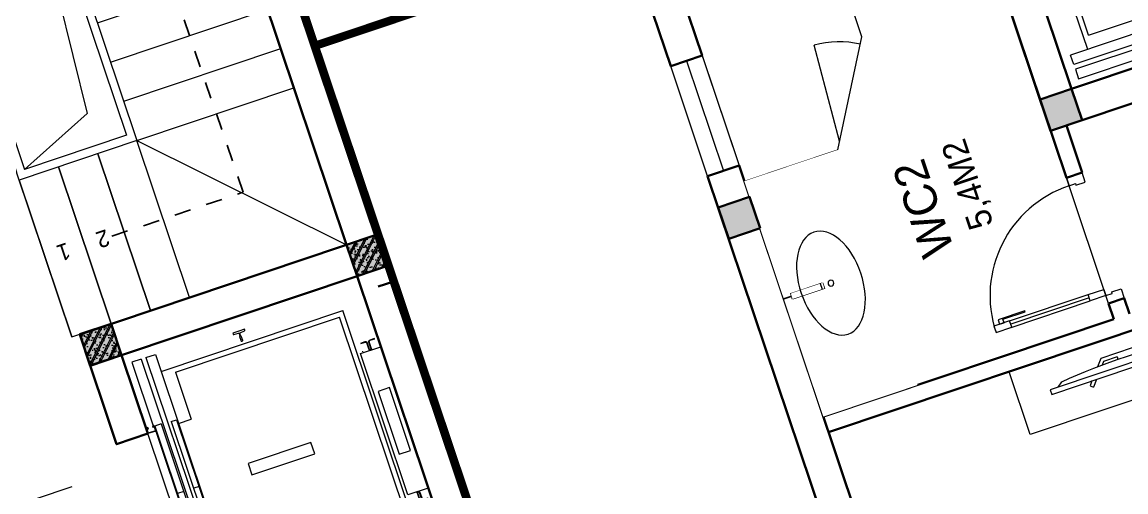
# Model space of a CAD drawing. Header units: metres. Extents: x 568332 to 569219, y 2065964 to 2066430.
# Drawn here: x 568574.65 to 568581.32, y 2066258.46 to 2066261.3 of the extents above; entities that cross this region are included whole.
import ezdxf

# ---------------------------------------------------------------- set-up
doc = ezdxf.new("R2010")
doc.units = ezdxf.units.M
for name, pattern in [('$AUDIT_BAD_LTYPE2', [0]), ('CENTER', [2, 1.25, -0.25, 0.25, -0.25]), ('DASHDOT2', [0.5, 0.25, -0.125, 0, -0.125]), ('HIDDEN', [0.375, 0.25, -0.125])]:
    doc.linetypes.add(name, pattern=pattern)
doc.layers.get('0').update_dxf_attribs({"linetype": 'CONTINUOUS'})
doc.layers.get('DEFPOINTS').update_dxf_attribs({"linetype": 'CONTINUOUS'})
for name, color, linetype, lineweight in [('-CENTER', 143, 'CENTER', 13), ('-CONCRETE', 1, 'CONTINUOUS', 35), ('-DIM', 9, 'CONTINUOUS', 13), ('-DOOR', 137, 'CONTINUOUS', 9), ('-FURNITURE', 46, 'CONTINUOUS', 9), ('-HATCH', 8, 'CONTINUOUS', 5), ('-KH', 143, 'CONTINUOUS', 13), ('-LINE1', 7, 'CONTINUOUS', 18), ('-LINE2', 252, 'CONTINUOUS', 9), ('-STEEL1', 1, 'CONTINUOUS', 35), ('-TEXT', 7, 'CONTINUOUS', 15), ('-WALL', 4, 'CONTINUOUS', 35), ('TEXT25', 2, 'CONTINUOUS', 13)]:
    doc.layers.add(name, color=color, linetype=linetype, lineweight=lineweight)
doc.layers.add('-RANH GIOI LO DAT', color=12, linetype='CONTINUOUS')
doc.layers.add('1-NETMANH', color=8, linetype='CONTINUOUS')
doc.styles.add('SVN_AVO_thuong', font='')
doc.styles.add('T1', font='', dxfattribs={"height": 200})
doc.styles.add('vnavanth', font='', dxfattribs={"width": 0.8})
doc.styles.get('SVN_AVO_thuong').set_extended_font_data('SVN-Avo')
doc.styles.get('T1').set_extended_font_data('VNgeometric Light')
doc.styles.get('vnavanth').set_extended_font_data('.VnAvantH')

# ---------------------------------------------------------------- blocks, each defined once
blk = doc.blocks.new('M15-T3')
at = {"layer": '-RANH GIOI LO DAT', "linetype": 'HIDDEN', "ltscale": 10, "const_width": 50}
blk.add_lwpolyline([(201411.1560862064, 95933.9783782959), (206409.8034176826, 101050.2748088837), (206409.8034174442, 113240.0698714256), (195409.8034188747, 113240.0698714256), (195409.8034179211, 95794.35342478752)], close=True, dxfattribs=at)
blk = doc.blocks.new('Sink_Cicle')
blk.add_lwpolyline([(17.49999987077899, -50.00226151314564), (-17.49999987077899, -49.99773848685436), (-17.51615354442038, -252.2967581441626), (17.48384613892995, -252.3012811850058)], close=True)
blk.add_circle((0, -300), 17.5)
at = {"layer": 'DEFPOINTS'}
blk.add_line((0, -100), (0, 0), dxfattribs=at)
blk.add_wipeout([(17.499999870775355, -50.00226151314928), (-17.49999987078263, -49.99773848685436), (-17.516153544427652, -252.29675814416623), (17.48384613892631, -252.3012811850058)])
at = {"layer": '-FURNITURE', "linetype": 'Continuous'}
blk.add_ellipse((0, -300), major_axis=(-325, 0), ratio=0.5846153846153846, dxfattribs=at)
blk.add_line((-17.51421511289664, -237.2967582757119), (17.48578462866135, -237.3012813020032))
blk = doc.blocks.new('*U18')
at = {"linetype": '$AUDIT_BAD_LTYPE2'}
for p, q in [((70, 100), (69.99999999999999, 599.9999999999982)), ((89.99999999999999, 599.9999999999982), (90, 100))]:
    blk.add_line(p, q, dxfattribs=at)
for points in [[(49.99999999999999, 599.9999999999982), (89.99999999999999, 599.9999999999982), (89.99999999999999, 699.9999999999982), (49.99999999999999, 699.9999999999982), (49.99999999999999, 599.9999999999982)], [(49.99999999999999, 602.9059272893337), (50, 100)], [(50, 100), (90, 100), (90, 0), (50, 0), (50, 100)]]:
    blk.add_lwpolyline(points)
for points in [[(118.2698876160139, 494.5156181119073), (118.2698876160139, 664.1349438079906), (89.99999999999999, 664.1349438079906), (89.99999999999999, 635.8650561920058), (112.6159100928053, 635.8650561920058), (112.6159100928053, 494.5156181119073)], [(0, 0), (50, 0), (50, -40), (60, -40), (60, -100.0001724930698), (0, -100.0001724930698)], [(799.9999999999982, 7.105427357601134e-15), (749.9999999999982, 7.105427357601134e-15), (749.9999999999982, -40), (739.9999999999982, -40), (739.9999999999982, -100.0001724930698), (799.9999999999982, -100.0001724930698)]]:
    blk.add_lwpolyline(points, close=True)
at = {"linetype": '$AUDIT_BAD_LTYPE2', "ltscale": 0.3}
blk.add_arc((50, 0), 699.9999999999982, 0, 90, dxfattribs=at)
blk = doc.blocks.new('X-5M-DH-2-CORE$0$A$C75E80C28')
at = {"layer": '-LINE2', "linetype": 'Continuous', "ltscale": 2}
for p, q in [((-510.0000099998433, -21.5000000000291), (-510.0000099998579, -50.60000000000582)), ((-506.8000099998899, -21.5000000000291), (-510.0000099998433, -21.5000000000291)), ((-506.8000099998899, -21.5000000000291), (-506.8000099999044, -50.60000000000582)), ((-456.2000100000296, -56.79999999998836), (-500.6000099999364, -56.80000000001746)), ((-456.2000100000441, -60), (-500.600009999951, -60.0000000000291)), ((-453.2000100000441, -63), (-453.2000100000296, -67)), ((-450.0000099998579, -63), (-450.0000099998433, -67)), ((450.0000100000616, -63), (450.0000100000761, -67)), ((453.200010000015, -63), (453.2000100000296, -67)), ((456.2000100000296, -56.79999999998836), (500.6000100000529, -56.79999999998836)), ((456.200010000015, -60), (500.6000100000383, -60)), ((506.8000100001227, -21.5), (510.0000100000761, -21.5)), ((506.8000100001227, -21.5), (506.8000100001082, -50.59999999997672)), ((510.0000100000761, -21.5), (510.0000100000616, -50.59999999997672)), ((-556.8000102631631, -112.4999999912397), (-560.0000102631166, -112.4999999912397)), ((-510.0000099998579, -108.5000000000291), (-510.0000099998433, -79.39999999999418)), ((-506.8000099999044, -108.5000000000291), (-506.8000099998899, -79.39999999999418)), ((-456.2000100000296, -70), (-500.6000099999364, -70.0000000000291)), ((-456.2000100000296, -73.19999999995343), (-500.6000099999364, -73.19999999998254)), ((456.2000100000296, -70), (500.6000100000529, -70)), ((456.2000100000296, -73.19999999995343), (500.6000100000529, -73.19999999995343)), ((456.800009736864, -112.4999999912397), (460.0000097368174, -112.4999999912397)), ((506.8000100001227, -108.5), (506.8000100001227, -79.39999999996508)), ((510.0000100000761, -108.5), (510.0000100000761, -79.39999999996508)), ((-731.0000002632733, -148.9999999649008), (730.9999997367267, -148.9999999649299)), ((-731.0000002698944, -1304.999999934109), (-731.0000002632733, -148.9999999649008)), ((-700.0000002632733, -178.9999999649008), (699.9999997367267, -178.9999999649299)), ((-700.0000002699089, -1224.999999934109), (-700.0000002632733, -178.9999999649008)), ((699.9999997300911, -1224.999999934109), (699.9999997367267, -178.9999999649299)), ((730.9999997301056, -1304.999999934109), (730.9999997367267, -148.9999999649299)), ((-700.0000002699089, -1224.999999934109), (-400.0000002699089, -1224.999999934138)), ((-400.0000002698944, -1304.999999934138), (-400.0000002699089, -1224.999999934138)), ((699.9999997300911, -1224.999999934109), (399.9999997300911, -1224.999999934109)), ((399.9999997301056, -1304.999999934109), (399.9999997300911, -1224.999999934109)), ((839.9999997301056, -1304.999999934109), (-840.0000002698944, -1304.999999934109)), ((-840.0000002698944, -1364.999999934109), (-840.0000002698944, -1304.999999934109)), ((424.9999997301056, -1308.999999934109), (-425.0000002698944, -1308.999999934109)), ((-425.0000002699089, -1342.999999934109), (-425.0000002698944, -1308.999999934109)), ((-2.6989437174052e-07, -1308.999999934109), (-2.699089236557484e-07, -1342.999999934109)), ((424.9999997300911, -1342.999999934109), (424.9999997301056, -1308.999999934109)), ((839.9999997301056, -1364.999999934109), (839.9999997301056, -1304.999999934109)), ((839.9999997301056, -1364.999999934109), (-840.0000002698944, -1364.999999934109)), ((839.9999997301056, -1394.999999934109), (-840.0000002698944, -1394.999999934109)), ((-840.0000002698944, -1394.999999934109), (-840.0000002698944, -1454.999999934109)), ((424.9999997300911, -1342.999999934109), (-425.0000002699089, -1342.999999934109)), ((839.9999997301056, -1394.999999934109), (839.9999997301056, -1454.999999934109)), ((-840.0000002698944, -1454.999999934109), (-435.0000002698944, -1454.999999934109)), ((-435.0000002698944, -1449.999999934109), (-435.0000002699089, -1459.999999934109)), ((-435.0000002698944, -1449.999999934109), (-400.0000002698944, -1449.999999934138)), ((-435.0000002699089, -1459.999999934109), (-425.0000002699089, -1459.999999934109)), ((-433.4000002698012, -1451.599999934086), (-433.4000002698012, -1458.399999934074)), ((-433.4000002698012, -1451.599999934086), (-401.6000002697547, -1451.599999934086)), ((-433.4000002698012, -1458.399999934074), (-425.0000002698944, -1458.399999934074)), ((429.9999997300911, -1405.999999934138), (-430.0000002699089, -1405.999999934109)), ((-430.0000002699089, -1405.999999934109), (-430.0000002698944, -1445.999999934109)), ((429.9999997301056, -1445.999999934138), (-430.0000002698944, -1445.999999934109)), ((-425.0000002698944, -1458.399999934074), (-425.0000002699089, -1459.999999934109)), ((-401.6000002697547, -1451.599999934086), (-401.6000002697256, -1498.399999934074)), ((399.9999997301056, -1449.999999934109), (-400.0000002698944, -1449.999999934138)), ((-400.0000002698944, -1449.999999934138), (-400.0000002698653, -1499.999999934138)), ((-2.699089236557484e-07, -1405.999999934109), (-2.6989437174052e-07, -1445.999999934109)), ((399.9999997301056, -1449.999999934109), (399.9999997301347, -1499.999999934109)), ((434.9999997301056, -1449.999999934109), (399.9999997301056, -1449.999999934109)), ((401.5999997301988, -1451.599999934086), (401.5999997302279, -1498.399999934074)), ((433.3999997302453, -1451.599999934086), (401.5999997301988, -1451.599999934086)), ((433.3999997302453, -1458.399999934074), (424.9999997301056, -1458.399999934074)), ((424.9999997301056, -1458.399999934074), (424.9999997301056, -1459.999999934109)), ((434.9999997301056, -1459.999999934109), (424.9999997301056, -1459.999999934109)), ((429.9999997300911, -1405.999999934138), (429.9999997301056, -1445.999999934138)), ((433.3999997302453, -1451.599999934086), (433.3999997302453, -1458.399999934074)), ((434.9999997301056, -1449.999999934109), (434.9999997301056, -1459.999999934109)), ((839.9999997301056, -1454.999999934109), (434.9999997301056, -1454.999999934109)), ((-435.0000002698653, -1489.999999934109), (-435.0000002698653, -1499.999999934109)), ((-435.0000002698653, -1489.999999934109), (-425.0000002698653, -1489.999999934109)), ((-435.0000002698653, -1499.999999934109), (-400.0000002698653, -1499.999999934138)), ((-433.4000002697721, -1491.599999934086), (-433.4000002697721, -1498.399999934074)), ((-433.4000002697721, -1491.599999934086), (-425.0000002698653, -1491.599999934086)), ((-433.4000002697721, -1498.399999934074), (-401.6000002697256, -1498.399999934074)), ((-425.0000002698653, -1489.999999934109), (-425.0000002698653, -1491.599999934086)), ((434.9999997301347, -1499.999999934109), (399.9999997301347, -1499.999999934109)), ((433.3999997302744, -1498.399999934074), (401.5999997302279, -1498.399999934074)), ((424.9999997301347, -1489.999999934109), (424.9999997301347, -1491.599999934086)), ((434.9999997301347, -1489.999999934109), (424.9999997301347, -1489.999999934109)), ((433.3999997302744, -1491.599999934086), (424.9999997301347, -1491.599999934086)), ((433.3999997302744, -1491.599999934086), (433.3999997302744, -1498.399999934074)), ((434.9999997301347, -1489.999999934109), (434.9999997301347, -1499.999999934109))]:
    blk.add_line(p, q, dxfattribs=at)
for points in [[(-450.0000000000146, 0), (-450, -130), (450, -130), (449.9999999999854, 0)], [(-200, -29), (200.0000000001164, -29), (200.0000000001164, -101), (-200, -101)], [(-36.0000002632587, -583.9999999649008), (35.9999997367413, -583.9999999649008), (35.99999973675585, -983.9999999649008), (-36.00000026324415, -983.9999999649008)]]:
    blk.add_lwpolyline(points, close=True, dxfattribs=at)
for points in [[(-780.0000002632587, -788.9999999649008), (-751.0000002632587, -788.9999999649299, 0.414213562373095), (-750.0000002632733, -787.9999999649008), (-750.0000002632587, -783.9999999649008), (-750.0000002632587, -779.9999999649008, 0.414213562373095), (-751.0000002632733, -778.9999999649299), (-780.0000002632733, -778.9999999649881, -0.2569775838576673), (-784.1207396915852, -781.9399999648449), (-797.9000002631656, -781.939999964874, -0.414213562373095), (-800.9000002631656, -778.939999964874), (-804.0000002632587, -749.4999999649008, 0.414213562373095), (-807.0000002632587, -746.4999999649008), (-812.0000002632587, -746.4999999649008), (-812.0000002632587, -783.9999999649008), (-812.0000002632587, -821.4999999649008), (-807.0000002632587, -821.4999999649008, 0.414213562373095), (-804.0000002632587, -818.4999999649008), (-800.9000002631656, -789.0599999648693, -0.414213562373095), (-797.9000002631656, -786.0599999648693), (-784.1207396915852, -786.0599999648402, -0.2569775838576673), (-780.0000002632587, -788.9999999647553)], [(779.9999997367413, -788.9999999649299), (750.9999997367413, -788.9999999649008, -0.414213562373095), (749.9999997367267, -787.9999999649299), (749.9999997367413, -783.9999999649299), (749.9999997367413, -779.9999999649299, -0.414213562373095), (750.9999997367267, -778.9999999649008), (779.9999997368432, -778.9999999650172, 0.2569775838576673), (784.1207391653006, -781.939999964874), (797.899999736881, -781.9399999648449, 0.414213562373095), (800.899999736881, -778.9399999648449), (803.9999997367413, -749.4999999649008, -0.414213562373095), (806.9999997367413, -746.4999999649008), (811.9999997367413, -746.4999999649008), (811.9999997367413, -783.9999999649008), (811.9999997367413, -821.4999999649008), (806.9999997367413, -821.4999999649008, -0.414213562373095), (803.9999997367413, -818.4999999649008), (800.899999736881, -789.0599999648402, 0.414213562373095), (797.899999736881, -786.0599999648402), (784.1207391653006, -786.0599999648693, 0.2569775838576672), (779.9999997368577, -788.9999999647844)]]:
    blk.add_lwpolyline(points, format="xyb", dxfattribs=at)
for centre, radius, start, end in [((-500.600009999951, -50.60000000000582), 9.400000000001475, 180, 270), ((-500.600009999951, -50.60000000000582), 6.200000000004374, 180, 270), ((-456.2000100000441, -63), 6.19999999999713, 0, 90), ((-456.2000100000441, -63), 3.000000000000045, 0, 90), ((456.200010000015, -63), 6.19999999999713, 90, 180), ((456.200010000015, -63), 3.000000000000045, 90, 180), ((500.6000100000383, -50.59999999997672), 6.200000000004374, 270, 0), ((500.6000100000383, -50.59999999997672), 9.400000000001475, 270, 0), ((-500.6000099999364, -79.39999999999418), 9.399999999997844, 90, 180), ((-500.6000099999364, -79.39999999999418), 6.19999999999734, 90, 180), ((-456.2000100000296, -67), 6.20000000000076, 270, 0), ((-456.2000100000296, -67), 2.999999999999834, 270, 0), ((456.2000100000296, -67), 6.20000000000076, 180, 270), ((456.2000100000296, -67), 2.999999999999834, 180, 270), ((500.6000100000529, -79.39999999996508), 9.399999999997844, 0, 90), ((500.6000100000529, -79.39999999996508), 6.19999999999734, 0, 90)]:
    blk.add_arc(centre, radius, start, end, dxfattribs=at)
blk = doc.blocks.new('A$C5C575821')
at = {"layer": '-CONCRETE'}
h = blk.add_hatch(color=256, dxfattribs=at)
h.dxf.hatch_style = 1
h.paths.add_polyline_path([(-0.00237559899687767, 200.0000000000146), (-0.00237559899687767, 1.455191522836685e-11), (199.9976244010031, 1.455191522836685e-11), (199.9976244010031, 200.0000000000146)])
blk.add_lwpolyline([(-0.00237559899687767, 1.455191522836685e-11), (199.9976244010031, 1.455191522836685e-11), (199.9976244010031, 200.0000000000146), (-0.00237559899687767, 200.0000000000146)], close=True, dxfattribs=at)
blk = doc.blocks.new('A$C3F71457E')
at = {"layer": '-CONCRETE'}
blk.add_lwpolyline([(-8.760252967476845e-09, -100.0000002632005), (0, 400), (-1500, 400.0000000000582), (-1500.00000001755, -1399.999999999942), (-1.754960976541042e-08, -1400), (-7.895869202911854e-08, -900.0000002632005), (199.9999999912397, -900.0000002982852), (199.9999999824504, -1600), (-1700.00000001755, -1600), (-1700, 600), (200, 600), (199.9999999912397, -100.0000002982852), (6.140908226370811e-08, -100.0000002632005)], dxfattribs=at)
at = {"layer": '-LINE1'}
blk.add_line((-7.895869202911854e-08, -900.0000002632005), (-8.760252967476845e-09, -100.0000002632005), dxfattribs=at)
at = {"layer": '-WALL'}
for p in [(-1699.997624401003, 399.9999999999854), (0.00237559899687767, 399.9999999999854), (-1699.997624401081, -1599.999999999959), (0.002375601565972829, -1600.000000021305)]:
    blk.add_blockref('A$C5C575821', p, dxfattribs=at)
at = {"color": 2, "rotation": 90}
blk.add_blockref('X-5M-DH-2-CORE$0$A$C75E80C28', (-1500.00000000876, -499.9999999999418), dxfattribs=at)
blk = doc.blocks.new('XR.MB.LM123$0$tvi 1')
blk.add_lwpolyline([(28.54445810673496, -2.291926648467779e-10), (28.54445810673496, -999.9999999999964), (-7.275957614183426e-12, -1000), (0, 0)], close=True)
for points in [[(28.54445810680045, -50.31958968611434), (52.37372755713295, -80.86315460130209)], [(-24.09820395050338, -235.5599978379832), (-39.09879504836863, -251.7939635238108)], [(0, -284.7849796677438), (-39.09879504836863, -251.7939635238108)], [(0, -255.9952397129928), (-24.09820395050338, -235.5599978379832)], [(69.66229681991535, -315.0836646851385), (111.1934016081432, -350.2927865858655), (111.193401608034, -649.712917566063), (69.68611289083492, -684.9110379843005)], [(89.09002233762294, -445.7449799550195), (89.09002233762294, -359.9578938602899), (70.91298945683957, -344.6203678706661)], [(89.09002233762294, -445.7449799550195), (73.49991829216015, -445.7449799550232)], [(89.09002233768115, -554.2550200447404), (89.09002233773936, -640.0421061392371), (70.91298945678864, -655.3796321293303)], [(89.09002233768115, -554.2550200447404), (73.49991829216015, -554.2550200447404)], [(0, -715.2150203320198), (-39.09879504836863, -748.2060364759491)], [(-24.09820395050338, -764.4400021620095), (-39.09879504836863, -748.2060364759491)], [(0, -744.004760287), (-24.09820395050338, -764.4400021620095)], [(28.54445810674224, -949.680410313882), (52.37372755713295, -919.1368453984578)]]:
    blk.add_lwpolyline(points)
blk.add_arc((-4025.16618952866, -499.9999999999964), 4099.025185406737, 354.1310878512652, 5.868912148527433)
blk = doc.blocks.new('M10-T3')
at = {"layer": '-DOOR'}
blk.add_lwpolyline([(203263.3076978713, -352637.9805566641), (203963.3196377791, -352637.9805566641), (203963.3196377791, -352837.9805566641), (203263.3076978713, -352837.9805566641)], close=True, dxfattribs=at)
blk.add_lwpolyline([(203963.3196377791, -352737.9805566641), (203263.3150637121, -352738.0247325312)], dxfattribs=at)
at = {"layer": '-FURNITURE'}
for points in [[(203763.2525729396, -353787.9805566641), (204563.3196377791, -353787.9805566641), (204563.3196377791, -352837.9805566641), (203163.1855081, -352837.9805566641), (203163.1855081, -353432.5170549143)], [(203209.369525884, -353459.8752181069), (203808.0649090664, -353499.4206117207)]]:
    blk.add_lwpolyline(points, dxfattribs=at)
blk.add_lwpolyline([(201563.1855081, -355387.9992881644), (201163.1855081, -355387.9992881646), (201163.1855081, -353987.9992881651), (201563.1855081, -353987.9992881648)], close=True, dxfattribs=at)
blk.add_arc((203209.369525884, -353459.8752181069), 600, 329.3586465095272, 356.2209536771497, dxfattribs=at)
at = {"layer": '-LINE2'}
blk.add_line((201763.1855081, -354687.9805566641), (202563.1855081, -354687.9805566641), dxfattribs=at)
at = {"layer": '-RANH GIOI LO DAT', "linetype": 'HIDDEN', "ltscale": 10, "const_width": 50.00000000000001}
blk.add_lwpolyline([(204763.3220129013, -368087.9838423729), (204763.3220133781, -350637.9838423729), (195763.3220129013, -350637.9838423729), (195763.3220129013, -368297.9838423729)], close=True, dxfattribs=at)
at = {"layer": '-WALL'}
for p, q in [((201013.1184432604, -352637.9805566641), (203263.3076978713, -352637.9805566641)), ((203263.3224230481, -352837.9805566641), (203263.3076978713, -352637.9805566641)), ((203963.3196377791, -352637.9805566641), (204763.3196377791, -352637.9805566641)), ((203963.3196377791, -352837.9805566641), (203963.3196377791, -352637.9805566641)), ((201013.1184432604, -352837.9805566641), (203263.3224230481, -352837.9805566641)), ((201563.1855081, -352837.9805566641), (201563.1855081, -355787.9992881585)), ((201663.1855081, -352837.9805566641), (201663.1855081, -354687.9805566641)), ((203963.3196377791, -352837.9805566641), (204563.3196377791, -352837.9805566641)), ((201763.1855081, -354687.9805566641), (201663.1855081, -354687.9805566641)), ((201763.1855081, -354687.9805566641), (201763.1855081, -354787.9805566641)), ((202563.1855081, -354687.9805566641), (202563.1855081, -354787.9805566641)), ((204563.3196377791, -354687.9805566641), (202563.1855081, -354687.9805566641)), ((201763.1855081, -354787.9805566641), (201663.1855081, -354787.9805566641)), ((202863.1855081018, -354787.9805566678), (202563.1855081, -354787.9805566641))]:
    blk.add_line(p, q, dxfattribs=at)
at = {"layer": '-DOOR'}
blk.add_blockref('*U18', (201763.1855081, -354687.9805566641), dxfattribs=at)
at = {"layer": '-FURNITURE', "extrusion": (0, 0, -1), "rotation": 179.9963102775916}
blk.add_blockref('XR.MB.LM123$0$tvi 1', (-201352.0243058084, -355187.9992871133), dxfattribs=at)
at = {"layer": '-WALL', "rotation": 180}
blk.add_blockref('A$C3F71457E', (203063.1855080855, -356287.9992881586), dxfattribs=at)
at = {"layer": 'TEXT25'}
for s, height, style, p in [('WC2', 200, 'SVN_AVO_thuong', (202365.650713836, -353909.4044181494)), ('5,4M2', 150, 'T1', (202437.0134059542, -354182.5237909122))]:
    blk.add_text(s, height=height, rotation=359.9999999899488, dxfattribs=dict(at, style=style)).set_placement(p)
blk.add_wipeout([(203163.18550810005, -352837.98055666406), (201663.18550810005, -352837.98055666406), (201663.18550810002, -353437.7495761491), (203163.18550810005, -353432.5170549143)]).dxf.layer = '-FURNITURE'
at = {"layer": '-FURNITURE'}
blk.add_lwpolyline([(203163.1855081, -353432.5170549143), (203763.2525729396, -353787.9805566641)], dxfattribs=at)
at = {"layer": '-FURNITURE', "xscale": -1, "rotation": 359.9963422654919}
blk.add_blockref('Sink_Cicle', (202413.1855130938, -352837.9023324599), dxfattribs=at)
at = {"layer": '-WALL'}
blk.add_blockref('A$C5C575821', (202863.1878836977, -352837.9805566641), dxfattribs=at)
blk = doc.blocks.new('A$C38b1dc06')
at = {"layer": '-LINE1'}
for p, q in [((1749.854677429888, 4156.179725173817), (0.3015751927741803, 4156.179725173817)), ((1000.281453303236, 3156.179725173817), (0.3015751927741803, 4156.179725173817)), ((0.3015751927741803, 4156.179725173817), (0.3015751919010654, -343.8202748260228)), ((1000.281453303236, 4156.179725173824), (1000.281453303236, 3156.179725173824)), ((1250.139194678806, 3156.179725173824), (1250.139194678806, 4156.179725173824)), ((1250.139194678806, 4156.179725173824), (1250.139194678806, 3156.179725173824)), ((1499.996936054376, 3156.179725173824), (1499.996936054376, 4156.179725173824)), ((1499.996936054376, 4156.179725173824), (1499.996936054318, 3156.179725173832)), ((1749.854677429888, 3156.179725173824), (1749.854677429888, 4156.179725173824)), ((1749.854677429888, 4156.179725173817), (1749.85467742983, 3106.179725173817)), ((1000.281453302305, 656.1797251739335), (1000.281453303236, 3156.179725173817)), ((1000.281453303236, 3156.179725173817), (1749.85467742983, 3156.179725173817)), ((1050.281453303003, 706.1797251739772), (1050.281453303236, 3106.179725173817)), ((1050.281453303236, 3106.179725173817), (1699.854677429801, 3106.179725173817)), ((1233.300401159795, 2905.148311595723), (1699.854677429801, 3106.179725173817)), ((1699.854677428928, 706.1797251739772), (1699.854677429801, 3106.179725173817)), ((1749.854677429597, 706.179725173999), (1749.85467742983, 3106.179725173839)), ((1050.281453303003, 706.1797251739772), (1233.300401159795, 2905.148311595723)), ((1050.281453303003, 706.1797251739772), (1699.854677428928, 706.1797251739772)), ((1749.854677429888, -343.8202748260228), (1749.85467742983, 706.1797251739772)), ((1000.281453303236, 656.1797251739772), (1749.85467742983, 656.1797251739772)), ((1000.281453303236, -343.8202748260228), (1000.281453303236, 656.1797251739772)), ((1250.139194678806, 656.1797251739772), (1250.139194678806, -343.8202748260228)), ((1250.139194678806, -343.8202748260228), (1250.139194678806, 656.1797251739772)), ((1499.996936054376, 656.1797251739772), (1499.996936054376, -343.8202748260228)), ((1499.996936054376, -343.8202748260228), (1499.996936054318, 656.1797251739699)), ((1749.854677429888, 656.1797251739772), (1749.854677429888, -343.8202748260228)), ((1749.854677429888, -343.8202748260228), (0.3015751919010654, -343.8202748260228))]:
    blk.add_line(p, q, dxfattribs=at)
at = {"layer": '-LINE1', "lineweight": 18}
for p, q in [((1000.281453303236, 3156.179725173817), (0.2521035463432781, 3156.179725173817)), ((1000.281453303003, 2906.17972517389), (0.2521035461104475, 2906.17972517389)), ((1000.281453303469, 2656.17972517389), (0.2521035465761088, 2656.17972517389)), ((1000.281453303469, 2406.17972517389), (0.2521035465761088, 2406.17972517389)), ((1000.281453303469, 2156.179725173904), (0.2521035465761088, 2156.179725173904)), ((1000.281453303469, 1906.179725173904), (0.2521035465761088, 1906.179725173904)), ((1000.281453303469, 1656.179725173904), (0.2521035465761088, 1656.179725173904)), ((1000.28145330277, 1406.179725173904), (0.2521035458776169, 1406.179725173904)), ((1000.281453303236, 1156.179725173904), (0.2521035463432781, 1156.179725173904)), ((1000.28145330277, 906.1797251739044), (0.2521035458776169, 906.1797251739044)), ((1000.281453303236, 656.1797251739772), (0.2521035463432781, 656.1797251739772)), ((1000.281453303236, 656.1797251739772), (0.3015751859056763, -343.82027482595))]:
    blk.add_line(p, q, dxfattribs=at)
at = {"layer": '1-NETMANH', "linetype": 'DASHDOT2'}
blk.add_lwpolyline([(1327.325072003063, 3656.419923450812), (492.458725621982, 3656.419923450812), (508.0748312271317, 155.2632639587246), (508.0748312271317, 155.2632639587246), (1749.854677429888, 156.1797251739772), (1499.996936054376, -343.8202748260228)], dxfattribs=at)
at = {"layer": '-TEXT', "color": 2, "style": 'vnavanth'}
for s, p in [('2', (1346.818775833643, 3603.914582017329)), ('1', (1596.676517209155, 3603.914582017329)), ('20', (1562.294563305157, 183.5576658285718)), ('21', (1783.476825895079, 183.5576658285718))]:
    blk.add_text(s, height=99.97959496000885, dxfattribs=at).set_placement(p)
blk = doc.blocks.new('18x35')
at = {"layer": '-HATCH'}
h = blk.add_hatch(dxfattribs=at)
h.set_pattern_fill('CHAU-01', color=256, scale=10, angle=-1.272221872585407e-14, pattern_type=2)
h.set_pattern_definition([(49.99999999999999, (0, 0), (71.72601826007535, -6.275213498259527), [7.5, -82.5]), (355, (0, 0), (-13.87513336129999, 75.21921337000119), [6, -66]), (100.4514, (5.977167999997619, -0.5229339999999638), (57.85093817140217, 68.94395420609534), [6.374019000000001, -70.1142112]), (46.18419999999998, (0, 20), (106.7241048625644, -16.55190143290183), [11.25, -123.75]), (96.63559999999998, (8.89367449999554, 18.62066930000003), (93.46627055487036, 97.41178709004416), [9.561028799999994, -105.1713]), (351.1842, (0, 20), (93.46619451336275, 97.41186009253245), [9, -99]), (20.99999999999998, (10, 15), (59.69070521184616, -40.2618890665339), [7.5, -82.5]), (326.0000000000001, (10, 15), (24.33153319215819, 72.5150045046853), [6, -66]), (71.45139999999999, (14.97422329999972, 11.64483940000002), (84.022262858149, 32.25304967099522), [6.374019000000001, -70.1142112]), (37.49999999999998, (0, 0), (1.215985531729074, 33.28938538313115), [0, -65.19999999999999, 0, -67, 0, -66.25]), (7.499999999999987, (0, 0), (26.30695374421487, 39.44117118823602), [0, -38.2, 0, -63.7, 0, -25.25]), (327.5, (-22.30000000000291, 0), (53.3822436172409, -2.255487173437988), [0, -25, 0, -78, 0, -103.5]), (317.5, (-32.30000000000291, 0), (58.31861693423862, 10.01049823323176), [0, -32.5, 0, -51.8, 0, -73.5]), (44.99999999999999, (0, 0), (-30.05203820042826, 30.05203820042828), []), (44.99999999999999, (0, 12.25), (-30.05203820042826, 30.05203820042828), [])])
h.paths.add_polyline_path([(96508.03118051568, 47993.04977023201), (96508.03118051568, 47793.04977023201), (96708.03118051568, 47793.04977023201), (96708.03118051568, 47993.04977023201)])
at = {"layer": '-STEEL1'}
blk.add_lwpolyline([(96508.03118051568, 47793.04977023201), (96708.03118051568, 47793.04977023201), (96708.03118051568, 47993.04977023201), (96508.03118051568, 47993.04977023201)], close=True, dxfattribs=at)
blk = doc.blocks.new('M1-T3.1')
at = {"layer": '-CONCRETE', "color": 1, "linetype": 'HIDDEN', "ltscale": 10, "const_width": 50}
blk.add_lwpolyline([(339345.991792275, 50951.97500556499), (345345.9680453291, 50951.97500556491), (345346.0170700845, 30951.99839157377), (339346.0408170305, 30951.99839157377)], close=True, dxfattribs=at)
at = {"layer": '-KH'}
blk.add_line((341584.5945819514, 44011.20569444285), (342081.4250269649, 44011.20569444285), dxfattribs=at)
at = {"layer": '-WALL'}
for p, q in [((339346.0985215557, 33951.68456394272), (339346.0985215717, 43452.11180809664)), ((339346.0985215717, 43452.11180809664), (339446.0219949128, 43452.11180809664)), ((339546.0219949124, 43152.24313576092), (339546.0219949055, 38651.62337925017))]:
    blk.add_line(p, q, dxfattribs=at)
at = {"layer": '-LINE1'}
blk.add_blockref('A$C38b1dc06', (339545.72041972, 38996.06341058671), dxfattribs=at)
at = {"layer": '-STEEL1'}
for p in [(242837.9655145755, -4641.211594070905), (244538.0858873704, -4641.211567974126)]:
    blk.add_blockref('18x35', p, dxfattribs=at)
at = {"layer": '-WALL', "xscale": -1, "rotation": 180}
blk.add_blockref('A$C3F71457E', (341046.0985215717, 43752.24313576051), dxfattribs=at)

msp = doc.modelspace()

# ---------------------------------------------------------------- block references
at = {"layer": '-CENTER', "xscale": 0.001, "yscale": 0.001, "zscale": 0.001, "rotation": 108.5514997317249}
msp.add_blockref('M15-T3', (568745.9471004102, 2066111.926841277), dxfattribs=at)

# ---------------------------------------------------------------- next in the draw order: block references
at = {"layer": '-WALL', "color": 2, "true_color": 0xf1eb1f, "xscale": 0.001, "yscale": 0.001, "zscale": 0.001, "rotation": 108.5514997312329}
msp.add_blockref('M10-T3', (568309.1487571434, 2065955.473277734), dxfattribs=at)

# ---------------------------------------------------------------- next in the draw order: block references
at = {"layer": '-DIM', "xscale": 0.001, "yscale": 0.001, "zscale": 0.001, "rotation": 198.5500272218371}
msp.add_blockref('M1-T3.1', (568884.7908018663, 2066408.884271305), dxfattribs=at)

doc.saveas('drawing.dxf')
